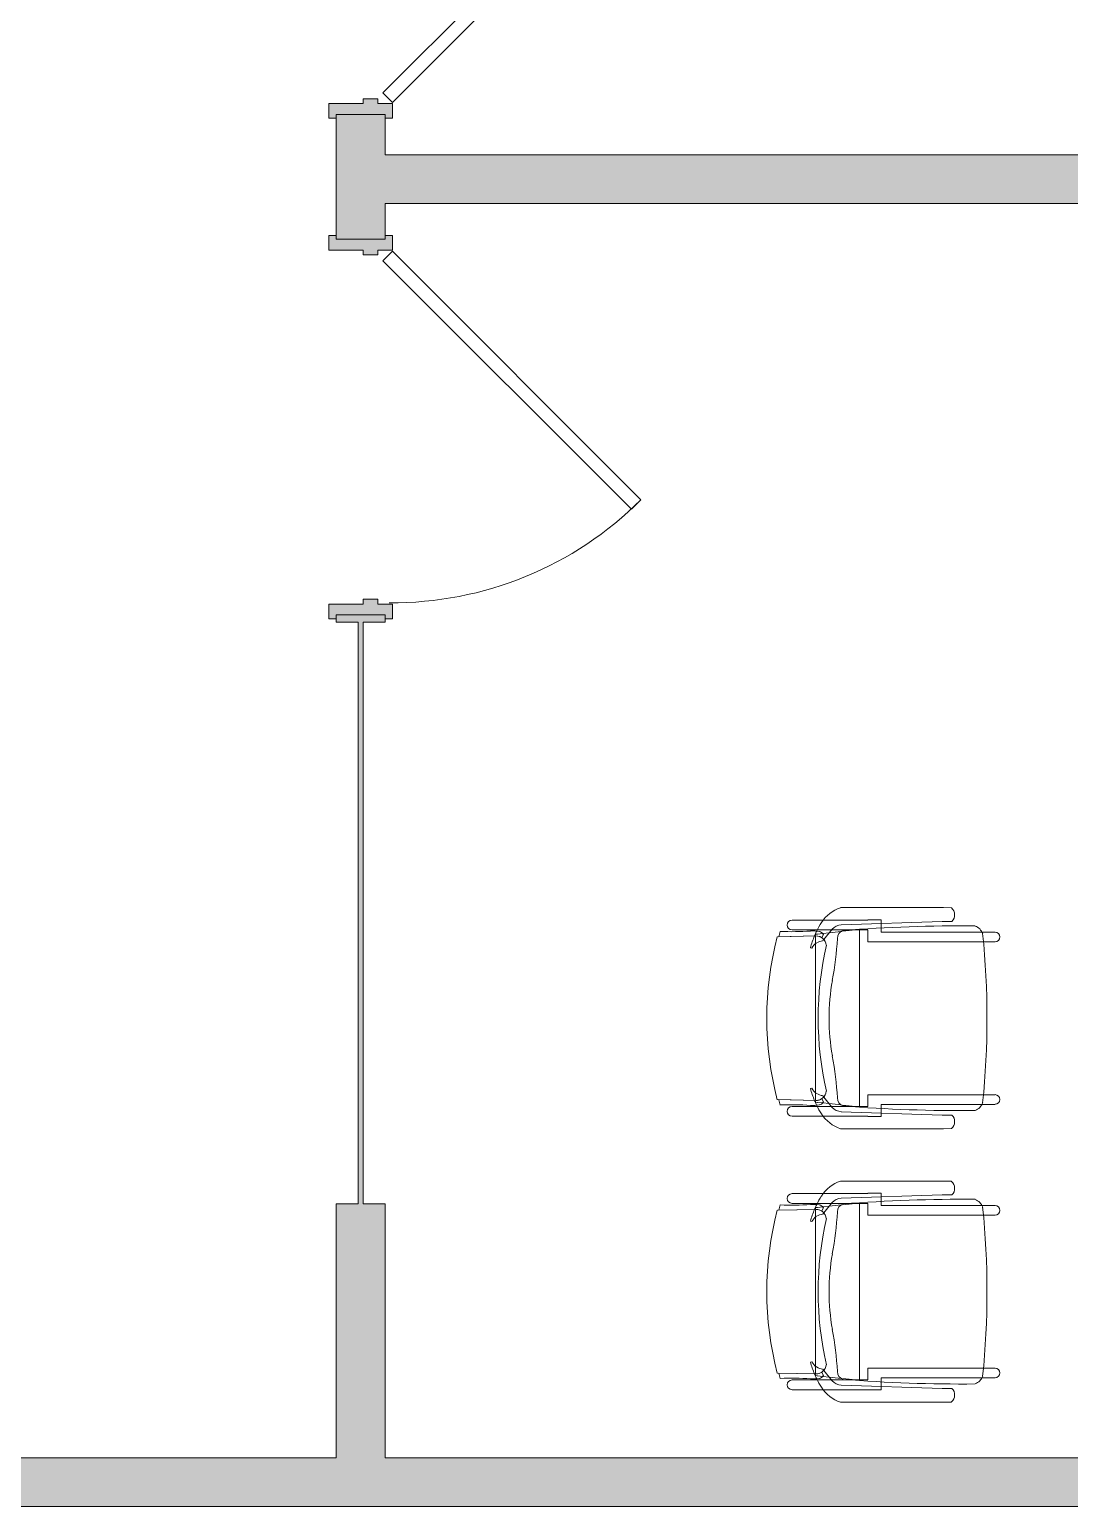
# Model space of a CAD drawing. Header units: inches. Extents: x 0 to 2535, y 0 to 2052.
# Drawn here: x 2270.5 to 2377, y 650 to 801.2 of the extents above; entities that cross this region are included whole.
import ezdxf

# ---------------------------------------------------------------- set-up
doc = ezdxf.new("R2010")
doc.units = ezdxf.units.IN
doc.header["$MEASUREMENT"] = 0
for name, color, linetype, lineweight in [('A-DOOR', 31, 'Continuous', 13), ('A-WALL-PATT', 111, 'Continuous', 13), ('I-FURN', 30, 'Continuous', 9), ('I-WALL', 2, 'Continuous', 13)]:
    doc.layers.add(name, color=color, linetype=linetype, lineweight=lineweight)

# ---------------------------------------------------------------- blocks, each defined once
blk = doc.blocks.new('Door - Single - Solid Door-V2-Level 07  POWER _ SIGNAL')
at = {"layer": 'A-DOOR'}
h = blk.add_hatch(color=250, dxfattribs=at)
h.paths.add_polyline_path([(23.62, 3.34), (22.12, 3.34), (22.12, 1.84), (21.62, 1.84), (21.62, 0.34), (22.12, 0.34), (22.12, -3.16), (23.62, -3.16), (23.62, -2.41), (23.24, -2.41), (23.24, 2.59), (23.62, 2.59), (23.62, 2.84)], flags=0)
h.paths.add_polyline_path([(-13.63, 0.34), (-13.63, 1.84), (-14.13, 1.84), (-14.13, 3.34), (-15.63, 3.34), (-15.63, 2.59), (-15.26, 2.59), (-15.26, -2.41), (-15.63, -2.41), (-15.63, -3.16), (-14.13, -3.16), (-14.13, 0.34)], flags=0)
at = {"layer": 'A-DOOR', "color": 8, "lineweight": 20}
for p, q in [((-14.01, 3.34), (11.45, 28.79)), ((11.45, 28.79), (12.42, 27.82)), ((12.42, 27.82), (-13.03, 2.37)), ((-15.63, 3.34), (-15.63, 2.59)), ((-14.13, 3.34), (-15.63, 3.34)), ((-14.13, 1.84), (-14.13, 3.34)), ((-13.03, 2.37), (-14.01, 3.34)), ((23.62, 3.34), (22.12, 3.34)), ((22.12, 3.34), (22.12, 1.84)), ((23.62, 2.59), (23.62, 3.34)), ((-13.63, 1.84), (-14.13, 1.84)), ((-13.63, 0.34), (-13.63, 1.84)), ((22.12, 1.84), (21.62, 1.84)), ((21.62, 1.84), (21.62, 0.34)), ((-14.13, -3.16), (-14.13, 0.34)), ((-14.13, 0.34), (-13.63, 0.34)), ((21.62, 0.34), (22.12, 0.34)), ((22.12, 0.34), (22.12, -3.16)), ((-15.63, -2.41), (-15.63, -3.16)), ((23.62, -3.16), (23.62, -2.41)), ((-15.63, -3.16), (-14.13, -3.16)), ((22.12, -3.16), (23.62, -3.16))]:
    blk.add_line(p, q, dxfattribs=at)
at = {"layer": 'A-DOOR', "lineweight": 9}
blk.add_arc((-14.01, 3.34), 36, 359.5, 45, dxfattribs=at)
blk = doc.blocks.new('Door - Single - Solid Door-V7-Level 07  POWER _ SIGNAL')
at = {"layer": 'A-DOOR'}
h = blk.add_hatch(color=250, dxfattribs=at)
h.paths.add_polyline_path([(-15.63, 2.41), (-15.26, 2.41), (-15.26, -2.59), (-15.63, -2.59), (-15.63, -3.34), (-14.13, -3.34), (-14.13, -1.84), (-13.63, -1.84), (-13.63, -0.34), (-14.13, -0.34), (-14.13, 3.16), (-15.63, 3.16)], flags=0)
h.paths.add_polyline_path([(21.62, -1.51), (21.62, -1.84), (22.12, -1.84), (22.12, -3.34), (23.62, -3.34), (23.62, -2.59), (23.24, -2.59), (23.24, 2.41), (23.62, 2.41), (23.62, 3.16), (22.12, 3.16), (22.12, -0.34), (21.62, -0.34)], flags=0)
at = {"layer": 'A-DOOR', "color": 8, "lineweight": 20}
for p, q in [((-15.63, 3.16), (-14.13, 3.16)), ((-15.63, 2.41), (-15.63, 3.16)), ((-14.13, 3.16), (-14.13, -0.34)), ((22.12, 3.16), (23.62, 3.16)), ((22.12, -0.34), (22.12, 3.16)), ((23.62, 3.16), (23.62, 2.41)), ((23.62, 2.41), (23.49, 2.41)), ((-14.13, -0.34), (-13.63, -0.34)), ((-13.63, -0.34), (-13.63, -1.84)), ((21.62, -0.34), (22.12, -0.34)), ((21.62, -1.84), (21.62, -0.34)), ((-15.63, -3.34), (-15.63, -2.59)), ((-14.13, -1.84), (-14.13, -3.34)), ((-13.63, -1.84), (-14.13, -1.84)), ((-13.03, -2.37), (-14.01, -3.34)), ((12.42, -27.82), (-13.03, -2.37)), ((22.12, -1.84), (21.62, -1.84)), ((22.12, -3.34), (22.12, -1.84)), ((23.49, -2.59), (23.62, -2.59)), ((23.62, -2.59), (23.62, -3.34)), ((-14.13, -3.34), (-15.63, -3.34)), ((-14.01, -3.34), (11.45, -28.79)), ((23.62, -3.34), (22.12, -3.34)), ((11.45, -28.79), (12.42, -27.82))]:
    blk.add_line(p, q, dxfattribs=at)
at = {"layer": 'A-DOOR', "lineweight": 9}
blk.add_arc((-14.01, -3.34), 36, 315, 0.5, dxfattribs=at)
blk = doc.blocks.new('F-Haworth_Chair_X99-Seminar - X99 Seminar Chair with Glides-V60-Level 07  POWER _ SIGNAL')
at = {"layer": 'I-FURN'}
for p, q in [((-8.34, 11.52), (-8.42, 7.57)), ((-8.42, 7.57), (-8.34, 11.37)), ((8.42, 7.57), (8.34, 11.52)), ((8.34, 11.37), (8.42, 7.57)), ((-10.04, 10.02), (-10.04, 6.81)), ((-9.04, 7.4), (-9.04, 10.02)), ((9.04, 10.02), (9.04, 7.4)), ((10.04, 6.81), (10.04, 10.02)), ((-8.6, 7.6), (-8.62, 7.43)), ((-8.49, 7.6), (-8.56, 7.6)), ((-7.65, 7.6), (-8.4, 7.6)), ((7.65, 7.6), (-7.65, 7.6)), ((-7.18, 7.99), (-7.21, 8.13)), ((7.21, 8.13), (7.18, 7.99)), ((8.4, 7.6), (7.65, 7.6)), ((8.56, 7.6), (8.49, 7.6)), ((8.62, 7.43), (8.6, 7.6)), ((-10.04, 6.81), (-10.04, 5)), ((-9.13, 5.92), (-8.07, 6.77)), ((-9.04, 5.99), (-9.04, 7.4)), ((-8.75, 6.22), (-8.88, 4.99)), ((-8.68, 6.87), (-8.75, 6.22)), ((-8.62, 7.42), (-8.68, 6.87)), ((-8.61, 6.81), (-8.23, 6.95)), ((-8.03, 6.81), (-7.95, 6.87)), ((7.95, 6.87), (8.03, 6.81)), ((8.07, 6.77), (9.13, 5.92)), ((8.23, 6.95), (8.61, 6.81)), ((8.68, 6.87), (8.62, 7.42)), ((8.75, 6.22), (8.68, 6.87)), ((8.88, 4.99), (8.75, 6.22)), ((9.04, 7.4), (9.04, 5.99)), ((10.04, 5), (10.04, 6.81)), ((-11.32, 5.06), (-11.32, -5.48)), ((-10.04, 4.99), (-10.04, 2.27)), ((-9.92, -5.36), (-9.57, 4.97)), ((-8.9, 4.8), (-9.07, 3.2)), ((-9.04, 3.62), (-9.04, 5.99)), ((-8.88, 4.99), (-8.89, 4.91)), ((8.89, 4.91), (8.88, 4.99)), ((9.07, 3.2), (8.9, 4.8)), ((9.04, 5.99), (9.04, 3.62)), ((9.57, 4.97), (9.92, -5.36)), ((10.04, 2.27), (10.04, 4.99)), ((11.32, -5.48), (11.32, 5.06)), ((-9.07, 3.2), (-9.07, 3.12)), ((-9.07, 3.12), (9.07, 3.12)), ((-9.04, 3.43), (-9.04, 3.62)), ((-9.04, 3.12), (-9.04, 3.43)), ((-9.04, 2.27), (-9.04, 3.12)), ((9.04, 3.62), (9.04, 3.43)), ((9.04, 3.43), (9.04, 3.12)), ((9.04, 3.12), (9.04, 2.27)), ((9.07, 3.12), (9.07, 3.2)), ((-10.04, 2.27), (-10.07, 2.27)), ((-10.07, 2.27), (-10.07, 0.89)), ((-7.83, 2.27), (-9.04, 2.27)), ((-7.83, -9.57), (-7.83, 2.27)), ((9.04, 2.27), (7.83, 2.27)), ((7.83, 2.27), (7.83, -9.57)), ((10.07, 2.27), (10.04, 2.27)), ((10.07, 0.89), (10.07, 2.27)), ((-10.07, 0.89), (-9.71, 0.89)), ((-9.71, 0.89), (-9.2, 0.89)), ((-9.2, 0.89), (-8.82, 0.89)), ((-8.82, 0.89), (-8.82, -9.44)), ((8.82, 0.89), (9.2, 0.89)), ((8.82, -9.44), (8.82, 0.89)), ((9.2, 0.89), (9.71, 0.89)), ((9.71, 0.89), (10.07, 0.89)), ((-11.32, -5.48), (-11.3, -6.32)), ((-9.92, -6.36), (-9.92, -5.36)), ((9.92, -5.36), (9.92, -6.36)), ((11.3, -6.32), (11.32, -5.48)), ((-8.82, -9.44), (-8.82, -10.78)), ((-7.83, -10.78), (-7.83, -9.57)), ((7.83, -9.57), (7.83, -10.78)), ((8.82, -10.78), (8.82, -9.44))]:
    blk.add_line(p, q, dxfattribs=at)
for centre, radius, start, end in [((0, -20.29), 32.89, 75.3075, 104.696), ((-36.06, 10.03), 27.2, 355.9857, 2.5118), ((0, -20.73), 33.17, 104.5766, 105.5522), ((0, -20.73), 33.17, 74.4478, 75.4234), ((36.06, 10.03), 27.2, 177.4882, 184.0143), ((-9.54, 10.02), 0.498, 360, 180), ((9.54, 10.02), 0.498, 360, 180), ((-5.2, 7.86), 3.74, 175.9857, 189.9064), ((-4.71, -1.15), 9.61, 113.5094, 116.0036), ((-4.71, -1.15), 9.61, 112.927, 113.3607), ((-4.71, -1.15), 9.61, 105.0666, 112.7369), ((-7.37, 7.55), 1.05, 178.8214, 214.7998), ((-7.37, 7.55), 1.05, 178.8214, 264.0446), ((-6.55, 6.76), 1.38, 117.0503, 145.9813), ((6.55, 6.76), 1.38, 34.0187, 62.9497), ((4.71, -1.15), 9.61, 67.2631, 74.9334), ((7.37, 7.55), 1.05, 275.9554, 1.1786), ((7.37, 7.55), 1.05, 325.2002, 1.1786), ((4.71, -1.15), 9.61, 66.6393, 67.073), ((4.71, -1.15), 9.61, 63.9964, 66.4906), ((5.2, 7.86), 3.74, 350.0936, 4.0143), ((-7.87, 3.92), 3.63, 121.9522, 161.8211), ((-4.71, -1.15), 9.61, 116.0036, 121.9522), ((-8.28, 7.33), 0.613, 189.9064, 237.4573), ((-6.55, 6.76), 1.38, 147.5752, 174.9122), ((0, -26.49), 33.83, 77.2285, 102.7715), ((0, -15.97), 22.19, 79.9767, 100.0233), ((6.55, 6.76), 1.38, 5.0878, 32.4248), ((8.28, 7.33), 0.613, 302.5427, 350.0936), ((4.71, -1.15), 9.61, 58.0478, 63.9964), ((7.87, 3.92), 3.63, 18.1789, 58.0478), ((-8.18, 4.9), 1.39, 132.8922, 177.1987), ((144.06, -7.32), 153.52, 175.4787, 180.5251), ((-8.24, 4.59), 0.763, 84.2338, 165.7662), ((-11.32, 48.08), 42.84, 274.2301, 280.0233), ((11.32, 48.08), 42.84, 259.9767, 265.7699), ((8.24, 4.59), 0.763, 14.2338, 95.7662), ((-144.06, -7.32), 153.52, 359.4749, 4.5213), ((8.18, 4.9), 1.39, 2.8013, 47.1078), ((-10.58, -5.68), 0.956, 221.8901, 314.1099), ((10.58, -5.68), 0.956, 225.8901, 318.1099), ((-8.21, -8.28), 1.31, 200.0433, 249.9567), ((8.21, -8.28), 1.31, 290.0433, 339.9567), ((0, 75.01), 84.96, 264.1475, 275.8525), ((-8.32, -10.78), 0.495, 180, 360), ((8.32, -10.78), 0.495, 180, 360)]:
    blk.add_arc(centre, radius, start, end, dxfattribs=at)
blk = doc.blocks.new('F-Haworth_Chair_X99-Seminar - X99 Seminar Chair with Glides-V68-Level 07  POWER _ SIGNAL')
at = {"layer": 'I-FURN'}
for p, q in [((-8.34, 11.52), (-8.42, 7.57)), ((-8.42, 7.57), (-8.34, 11.37)), ((8.42, 7.57), (8.34, 11.52)), ((8.34, 11.37), (8.42, 7.57)), ((-10.04, 10.02), (-10.04, 6.81)), ((-9.04, 7.4), (-9.04, 10.02)), ((9.04, 10.02), (9.04, 7.4)), ((10.04, 6.81), (10.04, 10.02)), ((-8.6, 7.6), (-8.62, 7.43)), ((-8.49, 7.6), (-8.56, 7.6)), ((-7.65, 7.6), (-8.4, 7.6)), ((-0.08, 7.6), (-7.65, 7.6)), ((-7.18, 7.99), (-7.21, 8.13)), ((7.65, 7.6), (-0.07, 7.6)), ((7.21, 8.13), (7.18, 7.99)), ((8.4, 7.6), (7.65, 7.6)), ((8.56, 7.6), (8.49, 7.6)), ((8.62, 7.43), (8.6, 7.6)), ((-10.04, 6.81), (-10.04, 5)), ((-9.13, 5.92), (-8.07, 6.77)), ((-9.04, 5.99), (-9.04, 7.4)), ((-8.75, 6.22), (-8.88, 4.99)), ((-8.68, 6.87), (-8.75, 6.22)), ((-8.62, 7.42), (-8.68, 6.87)), ((-8.61, 6.81), (-8.23, 6.95)), ((-8.03, 6.81), (-7.95, 6.87)), ((7.95, 6.87), (8.03, 6.81)), ((8.07, 6.77), (9.13, 5.92)), ((8.23, 6.95), (8.61, 6.81)), ((8.68, 6.87), (8.62, 7.42)), ((8.75, 6.22), (8.68, 6.87)), ((8.88, 4.99), (8.75, 6.22)), ((9.04, 7.4), (9.04, 5.99)), ((10.04, 5), (10.04, 6.81)), ((-11.32, 5.06), (-11.32, -5.48)), ((-10.04, 4.99), (-10.04, 2.27)), ((-9.92, -5.36), (-9.57, 4.97)), ((-8.9, 4.8), (-9.07, 3.2)), ((-9.04, 3.62), (-9.04, 5.99)), ((-8.88, 4.99), (-8.89, 4.91)), ((8.89, 4.91), (8.88, 4.99)), ((9.07, 3.2), (8.9, 4.8)), ((9.04, 5.99), (9.04, 3.62)), ((9.57, 4.97), (9.92, -5.36)), ((10.04, 2.27), (10.04, 4.99)), ((11.32, -5.48), (11.32, 5.06)), ((-9.07, 3.2), (-9.07, 3.12)), ((-9.07, 3.12), (9.07, 3.12)), ((-9.04, 3.43), (-9.04, 3.62)), ((-9.04, 3.12), (-9.04, 3.43)), ((-9.04, 2.27), (-9.04, 3.12)), ((9.04, 3.62), (9.04, 3.43)), ((9.04, 3.43), (9.04, 3.12)), ((9.04, 3.12), (9.04, 2.27)), ((9.07, 3.12), (9.07, 3.2)), ((-10.04, 2.27), (-10.07, 2.27)), ((-10.07, 2.27), (-10.07, 0.89)), ((-7.83, 2.27), (-9.04, 2.27)), ((-7.83, -9.57), (-7.83, 2.27)), ((9.04, 2.27), (7.83, 2.27)), ((7.83, 2.27), (7.83, -9.57)), ((10.07, 2.27), (10.04, 2.27)), ((10.07, 0.89), (10.07, 2.27)), ((-10.07, 0.89), (-9.71, 0.89)), ((-9.71, 0.89), (-9.2, 0.89)), ((-9.2, 0.89), (-8.82, 0.89)), ((-8.82, 0.89), (-8.82, -9.44)), ((8.82, 0.89), (9.2, 0.89)), ((8.82, -9.44), (8.82, 0.89)), ((9.2, 0.89), (9.71, 0.89)), ((9.71, 0.89), (10.07, 0.89)), ((-11.32, -5.48), (-11.3, -6.32)), ((-9.92, -6.36), (-9.92, -5.36)), ((9.92, -5.36), (9.92, -6.36)), ((11.3, -6.32), (11.32, -5.48)), ((-8.82, -9.44), (-8.82, -10.78)), ((-7.83, -10.78), (-7.83, -9.57)), ((7.83, -9.57), (7.83, -10.78)), ((8.82, -10.78), (8.82, -9.44))]:
    blk.add_line(p, q, dxfattribs=at)
for centre, radius, start, end in [((0, -20.29), 32.89, 75.3075, 104.696), ((-36.06, 10.03), 27.2, 355.9857, 2.5118), ((0, -20.73), 33.17, 104.5766, 105.5522), ((0, -20.73), 33.17, 74.4478, 75.4234), ((36.06, 10.03), 27.2, 177.4882, 184.0143), ((-9.54, 10.02), 0.498, 360, 180), ((9.54, 10.02), 0.498, 360, 180), ((-5.2, 7.86), 3.74, 175.9857, 189.9064), ((-4.71, -1.15), 9.61, 113.5094, 115.8338), ((-4.71, -1.15), 9.61, 112.927, 113.3607), ((-4.71, -1.15), 9.61, 105.0666, 112.7369), ((-7.37, 7.55), 1.05, 178.8214, 214.7998), ((-7.37, 7.55), 1.05, 178.8214, 264.0446), ((-6.55, 6.76), 1.38, 117.0503, 145.9813), ((6.55, 6.76), 1.38, 34.0187, 62.9497), ((4.71, -1.15), 9.61, 67.2631, 74.9334), ((7.37, 7.55), 1.05, 275.9554, 1.1786), ((7.37, 7.55), 1.05, 325.2002, 1.1786), ((4.71, -1.15), 9.61, 66.6393, 67.073), ((4.71, -1.15), 9.61, 63.9964, 66.4906), ((5.2, 7.86), 3.74, 350.0936, 4.0143), ((-7.87, 3.92), 3.63, 121.9522, 161.8211), ((-4.71, -1.15), 9.61, 116.0036, 121.9522), ((-8.28, 7.33), 0.613, 189.9064, 237.4573), ((-6.55, 6.76), 1.38, 147.5752, 174.9122), ((0, -26.49), 33.83, 77.2285, 102.7715), ((0, -15.97), 22.19, 79.9767, 100.0233), ((6.55, 6.76), 1.38, 5.0878, 32.4248), ((8.28, 7.33), 0.613, 302.5427, 350.0936), ((4.71, -1.15), 9.61, 58.0478, 63.9964), ((7.87, 3.92), 3.63, 18.1789, 58.0478), ((-8.18, 4.9), 1.39, 132.8922, 177.1987), ((144.06, -7.32), 153.52, 175.4787, 180.5251), ((-8.24, 4.59), 0.763, 84.2338, 165.7662), ((-11.32, 48.08), 42.84, 274.2301, 280.0233), ((11.32, 48.08), 42.84, 259.9767, 265.7699), ((8.24, 4.59), 0.763, 14.2338, 95.7662), ((-144.06, -7.32), 153.52, 359.4749, 4.5213), ((8.18, 4.9), 1.39, 2.8013, 47.1078), ((-10.58, -5.68), 0.956, 221.8901, 314.1099), ((10.58, -5.68), 0.956, 225.8901, 318.1099), ((-8.21, -8.28), 1.31, 200.0433, 249.9567), ((8.21, -8.28), 1.31, 290.0433, 339.9567), ((0, 75.01), 84.96, 264.1475, 275.8525), ((-8.32, -10.78), 0.495, 180, 360), ((8.32, -10.78), 0.495, 180, 360)]:
    blk.add_arc(centre, radius, start, end, dxfattribs=at)

msp = doc.modelspace()

# ---------------------------------------------------------------- hatches: boundary and pattern name
at = {"layer": 'A-WALL-PATT', "lineweight": 9}
h = msp.add_hatch(color=7, dxfattribs=at)
h.paths.add_polyline_path([(2304.13, 740.5), (2306.88, 740.5), (2306.88, 741.25), (2301.88, 741.25), (2301.88, 740.5), (2302.38, 740.5)], flags=0)
h.paths.add_polyline_path([(2301.88, 779.75), (2306.88, 779.75), (2306.88, 792.5), (2301.88, 792.5)], flags=0)
h.paths.add_polyline_path([(2301.88, 831), (2306.88, 831), (2306.88, 831.25), (2301.88, 831.25)], flags=0)
for points in [[(2487.47, 783.37), (2510.88, 783.37), (2510.88, 788.37), (2306.88, 788.37), (2306.88, 783.37), (2400.33, 783.37)], [(2304.63, 680.96), (2304.63, 740.5), (2304.13, 740.5), (2304.13, 680.96)], [(2301.88, 654.96), (2306.88, 654.96), (2306.88, 680.96), (2301.88, 680.96), (2301.88, 655.09)], [(2487.47, 649.96), (2510.91, 649.96), (2510.91, 654.96), (2173, 654.96), (2173, 653.5), (2149, 653.5), (2149, 654.96), (2006.04, 654.96), (2006.04, 649.96), (2443.9, 649.96)]]:
    msp.add_hatch(color=7, dxfattribs=at).paths.add_polyline_path(points, flags=0)

# ---------------------------------------------------------------- linework, layer by layer
at = {"layer": 'I-WALL', "color": 8, "lineweight": 20}
for p, q in [((2306.88, 792.5), (2301.88, 792.5)), ((2301.88, 792.5), (2301.88, 779.75)), ((2306.88, 788.37), (2306.88, 792.5)), ((2510.88, 788.37), (2306.88, 788.37)), ((2306.88, 779.75), (2306.88, 783.37)), ((2306.88, 783.37), (2510.88, 783.37)), ((2301.88, 779.75), (2306.88, 779.75)), ((2306.88, 741.25), (2301.88, 741.25)), ((2301.88, 741.25), (2301.88, 740.5)), ((2306.88, 740.5), (2306.88, 741.25)), ((2301.88, 740.5), (2304.13, 740.5)), ((2304.13, 740.5), (2304.13, 680.96)), ((2304.63, 740.5), (2306.88, 740.5)), ((2304.63, 680.96), (2304.63, 740.5)), ((2304.13, 680.96), (2301.88, 680.96)), ((2301.88, 680.96), (2301.88, 654.96)), ((2306.88, 680.96), (2304.63, 680.96)), ((2306.88, 654.96), (2306.88, 680.96)), ((2301.88, 654.96), (2251.81, 654.96)), ((2510.91, 654.96), (2306.88, 654.96)), ((2001.04, 649.96), (2510.91, 649.96))]:
    msp.add_line(p, q, dxfattribs=at)

# ---------------------------------------------------------------- block references
at = {"layer": 'A-DOOR'}
for name, p, rotation in [('Door - Single - Solid Door-V7-Level 07  POWER _ SIGNAL', (2304.29, 807.75), 90), ('Door - Single - Solid Door-V2-Level 07  POWER _ SIGNAL', (2304.29, 764.49), 270)]:
    msp.add_blockref(name, p, dxfattribs=dict(at, rotation=rotation))
at = {"layer": 'I-FURN', "rotation": 89.99999999999997}
for name, p in [('F-Haworth_Chair_X99-Seminar - X99 Seminar Chair with Glides-V68-Level 07  POWER _ SIGNAL', (2358.58, 699.96)), ('F-Haworth_Chair_X99-Seminar - X99 Seminar Chair with Glides-V60-Level 07  POWER _ SIGNAL', (2358.58, 671.96))]:
    msp.add_blockref(name, p, dxfattribs=at)

doc.saveas('drawing.dxf')
